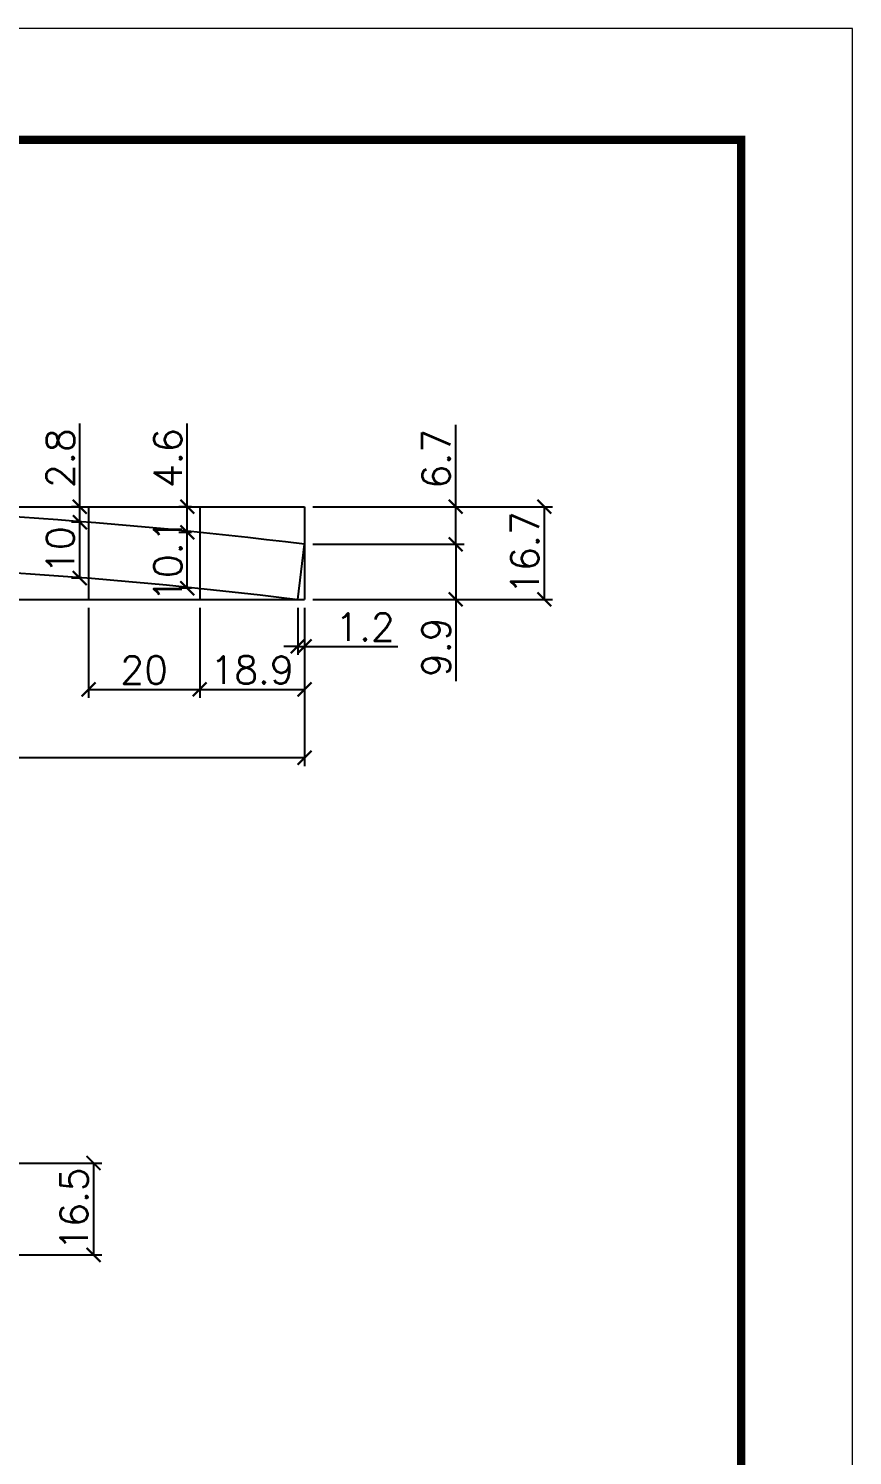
# Model space of a CAD drawing. Extents: x 3309 to 9563, y -2522 to 14608.
# Drawn here: x 4498 to 4794, y 7203 to 7716 of the extents above; entities that cross this region are included whole.
import ezdxf

# ---------------------------------------------------------------- set-up
doc = ezdxf.new("R2010")
doc.units = 0
doc.header["$PDMODE"] = 35
doc.header["$PDSIZE"] = -10
doc.linetypes.add('DASHED', pattern=[0.75, 0.5, -0.25])
doc.layers.add('COTA', color=241, linetype='Continuous')
doc.layers.add('Folhas', color=255, linetype='Continuous', lineweight=9)
doc.layers.add('SARRAFO DE PRESSAO', color=251, linetype='DASHED', lineweight=9)
doc.styles.add('Romans', font='romans.shx')
doc.dimstyles.new('Cota Seção (2x)', dxfattribs={"dimtxt": 10, "dimasz": 5, "dimexe": 3, "dimexo": 3, "dimgap": 2, "dimtad": 3, "dimdec": 1, "dimlfac": 0.5, "dimzin": 12, "dimdsep": 46, "dimtxsty": 'Romans', "dimblk": 'ARCHTICK', "dimcen": 0, "dimclrd": 4, "dimclre": 4, "dimclrt": 1, "dimadec": 1, "dimazin": 3, "dimtfac": 1, "dimtdec": 1, "dimtmove": 0, "dimatfit": 3, "dimldrblk": 'OBLIQUE', "dimfxl": 1, "dimtolj": 1, "dimtzin": 12, "dimarcsym": 0})

# ---------------------------------------------------------------- blocks, each defined once
blk = doc.blocks.new('9999999999')
at = {"layer": 'Folhas'}
blk.add_lwpolyline([(98138.98, 34190.21), (99623.98, 34190.21), (99623.98, 35240.21), (98138.98, 35240.21)], close=True, dxfattribs=at)
at = {"layer": 'Folhas', "color": 30, "const_width": 3}
blk.add_lwpolyline([(98213.98, 34230.21), (99583.98, 34230.21), (99583.98, 35200.21), (98213.98, 35200.21)], close=True, dxfattribs=at)
blk = doc.blocks.new('_ArchTick')
at = {"color": 0, "linetype": 'ByBlock', "const_width": 0.15}
blk.add_lwpolyline([(-0.5, -0.5), (0.5, 0.5)], dxfattribs=at)
blk = doc.blocks.new('*D2858')
at = {"layer": 'COTA', "color": 4, "lineweight": -2, "transparency": 16777216}
for p, q in [((4159.48, 7507.95), (4159.48, 7450.97)), ((4597.19, 7507.95), (4597.19, 7450.97)), ((4597.19, 7453.97), (4159.48, 7453.97))]:
    blk.add_line(p, q, dxfattribs=at)
at = {"layer": 'Defpoints', "color": 0, "transparency": 16777216}
for p in [(4159.48, 7510.95), (4597.19, 7510.95), (4159.48, 7453.97)]:
    blk.add_point(p, dxfattribs=at)
at = {"layer": 'COTA', "color": 4, "lineweight": -2, "transparency": 16777216, "xscale": 5, "yscale": 5, "zscale": 5, "rotation": 180}
blk.add_blockref('_ArchTick', (4159.48, 7453.97), dxfattribs=at)
at = {"layer": 'COTA', "color": 4, "lineweight": -2, "transparency": 16777216, "xscale": 5, "yscale": 5, "zscale": 5}
blk.add_blockref('_ArchTick', (4597.19, 7453.97), dxfattribs=at)
at = {"layer": 'COTA', "color": 1, "transparency": 16777216, "insert": (4378.34, 7460.97), "char_height": 10, "attachment_point": 5, "style": 'Romans'}
blk.add_mtext('\\A1;218.9', dxfattribs=at)
blk = doc.blocks.new('_Oblique')
at = {"color": 0, "linetype": 'ByBlock', "lineweight": -2}
blk.add_line((-0.5, -0.5), (0.5, 0.5), dxfattribs=at)
blk = doc.blocks.new('*D2862')
at = {"layer": 'COTA', "color": 4, "lineweight": -2, "transparency": 16777216}
for p, q in [((4519.48, 7507.95), (4519.48, 7475.56)), ((4559.48, 7507.95), (4559.48, 7475.56)), ((4519.48, 7478.56), (4559.48, 7478.56))]:
    blk.add_line(p, q, dxfattribs=at)
at = {"layer": 'Defpoints', "color": 0, "transparency": 16777216}
for p in [(4519.48, 7510.95), (4559.48, 7510.95), (4559.48, 7478.56)]:
    blk.add_point(p, dxfattribs=at)
at = {"layer": 'COTA', "color": 4, "lineweight": -2, "transparency": 16777216, "xscale": 5, "yscale": 5, "zscale": 5, "rotation": 180}
blk.add_blockref('_ArchTick', (4519.48, 7478.56), dxfattribs=at)
at = {"layer": 'COTA', "color": 4, "lineweight": -2, "transparency": 16777216, "xscale": 5, "yscale": 5, "zscale": 5}
blk.add_blockref('_ArchTick', (4559.48, 7478.56), dxfattribs=at)
at = {"layer": 'COTA', "color": 1, "transparency": 16777216, "insert": (4539.48, 7485.56), "char_height": 10, "attachment_point": 5, "style": 'Romans'}
blk.add_mtext('\\A1;20', dxfattribs=at)
blk = doc.blocks.new('*D2863')
at = {"layer": 'COTA', "color": 4, "lineweight": -2, "transparency": 16777216}
for p, q in [((4559.48, 7507.95), (4559.48, 7475.56)), ((4597.19, 7507.95), (4597.19, 7475.56)), ((4559.48, 7478.56), (4597.19, 7478.56))]:
    blk.add_line(p, q, dxfattribs=at)
at = {"layer": 'Defpoints', "color": 0, "transparency": 16777216}
for p in [(4559.48, 7510.95), (4597.19, 7510.95), (4597.19, 7478.56)]:
    blk.add_point(p, dxfattribs=at)
at = {"layer": 'COTA', "color": 4, "lineweight": -2, "transparency": 16777216, "xscale": 5, "yscale": 5, "zscale": 5, "rotation": 180}
blk.add_blockref('_ArchTick', (4559.48, 7478.56), dxfattribs=at)
at = {"layer": 'COTA', "color": 4, "lineweight": -2, "transparency": 16777216, "xscale": 5, "yscale": 5, "zscale": 5}
blk.add_blockref('_ArchTick', (4597.19, 7478.56), dxfattribs=at)
at = {"layer": 'COTA', "color": 1, "transparency": 16777216, "insert": (4578.34, 7485.56), "char_height": 10, "attachment_point": 5, "style": 'Romans'}
blk.add_mtext('\\A1;18.9', dxfattribs=at)
blk = doc.blocks.new('*D2864')
at = {"layer": 'COTA', "color": 4, "lineweight": -2, "transparency": 16777216}
for p, q in [((4594.73, 7507.95), (4594.73, 7491.04)), ((4597.19, 7507.95), (4597.19, 7491.04)), ((4594.73, 7494.04), (4589.73, 7494.04)), ((4594.73, 7494.04), (4597.19, 7494.04)), ((4597.19, 7494.04), (4630.71, 7494.04))]:
    blk.add_line(p, q, dxfattribs=at)
at = {"layer": 'Defpoints', "color": 0, "transparency": 16777216}
for p in [(4594.73, 7510.95), (4597.19, 7510.95), (4597.19, 7494.04)]:
    blk.add_point(p, dxfattribs=at)
at = {"layer": 'COTA', "color": 4, "lineweight": -2, "transparency": 16777216, "xscale": 5, "yscale": 5, "zscale": 5}
blk.add_blockref('_ArchTick', (4594.73, 7494.04), dxfattribs=at)
at = {"layer": 'COTA', "color": 4, "lineweight": -2, "transparency": 16777216, "xscale": 5, "yscale": 5, "zscale": 5, "rotation": 180}
blk.add_blockref('_ArchTick', (4597.19, 7494.04), dxfattribs=at)
at = {"layer": 'COTA', "color": 1, "transparency": 16777216, "insert": (4618.95, 7501.04), "char_height": 10, "attachment_point": 5, "style": 'Romans'}
blk.add_mtext('\\A1;1.2', dxfattribs=at)
blk = doc.blocks.new('*D2882')
at = {"layer": 'COTA', "color": 4, "lineweight": -2, "transparency": 16777216}
for p, q in [((4516.48, 7538.7), (4513.33, 7538.7)), ((4516.33, 7518.63), (4516.33, 7538.7)), ((4516.48, 7518.63), (4513.33, 7518.63))]:
    blk.add_line(p, q, dxfattribs=at)
at = {"layer": 'Defpoints', "color": 0, "transparency": 16777216}
for p in [(4516.33, 7538.7), (4519.48, 7538.7), (4519.48, 7518.63)]:
    blk.add_point(p, dxfattribs=at)
at = {"layer": 'COTA', "color": 4, "lineweight": -2, "transparency": 16777216, "xscale": 5, "yscale": 5, "zscale": 5}
for p, rotation in [((4516.33, 7538.7), 90), ((4516.33, 7518.63), 270)]:
    blk.add_blockref('_ArchTick', p, dxfattribs=dict(at, rotation=rotation))
at = {"layer": 'COTA', "color": 1, "transparency": 16777216, "insert": (4509.33, 7528.66), "char_height": 10, "attachment_point": 5, "rotation": 90, "style": 'Romans'}
blk.add_mtext('\\A1;10', dxfattribs=at)
blk = doc.blocks.new('*D2883')
at = {"layer": 'COTA', "color": 4, "lineweight": -2, "transparency": 16777216}
for p, q in [((4516.33, 7544.3), (4516.33, 7574.25)), ((4516.48, 7544.3), (4513.33, 7544.3)), ((4516.33, 7538.7), (4516.33, 7544.3)), ((4516.48, 7538.7), (4513.33, 7538.7))]:
    blk.add_line(p, q, dxfattribs=at)
at = {"layer": 'Defpoints', "color": 0, "transparency": 16777216}
for p in [(4516.33, 7544.3), (4519.48, 7544.3), (4519.48, 7538.7)]:
    blk.add_point(p, dxfattribs=at)
at = {"layer": 'COTA', "color": 4, "lineweight": -2, "transparency": 16777216, "xscale": 5, "yscale": 5, "zscale": 5}
for p, rotation in [((4516.33, 7544.3), 90), ((4516.33, 7538.7), 270)]:
    blk.add_blockref('_ArchTick', p, dxfattribs=dict(at, rotation=rotation))
at = {"layer": 'COTA', "color": 1, "transparency": 16777216, "insert": (4509.33, 7561.77), "char_height": 10, "attachment_point": 5, "rotation": 90, "style": 'Romans'}
blk.add_mtext('\\A1;2.8', dxfattribs=at)
blk = doc.blocks.new('*D2884')
at = {"layer": 'COTA', "color": 4, "lineweight": -2, "transparency": 16777216}
for p, q in [((4556.48, 7535.06), (4552.01, 7535.06)), ((4555.01, 7514.96), (4555.01, 7535.06)), ((4556.48, 7514.96), (4552.01, 7514.96))]:
    blk.add_line(p, q, dxfattribs=at)
at = {"layer": 'Defpoints', "color": 0, "transparency": 16777216}
for p in [(4555.01, 7535.06), (4559.48, 7535.06), (4559.48, 7514.96)]:
    blk.add_point(p, dxfattribs=at)
at = {"layer": 'COTA', "color": 4, "lineweight": -2, "transparency": 16777216, "xscale": 5, "yscale": 5, "zscale": 5}
for p, rotation in [((4555.01, 7535.06), 90), ((4555.01, 7514.96), 270)]:
    blk.add_blockref('_ArchTick', p, dxfattribs=dict(at, rotation=rotation))
at = {"layer": 'COTA', "color": 1, "transparency": 16777216, "insert": (4548.01, 7525.01), "char_height": 10, "attachment_point": 5, "rotation": 90, "style": 'Romans'}
blk.add_mtext('\\A1;10.1', dxfattribs=at)
blk = doc.blocks.new('*D2885')
at = {"layer": 'COTA', "color": 4, "lineweight": -2, "transparency": 16777216}
for p, q in [((4555.01, 7544.3), (4555.01, 7574.25)), ((4556.48, 7544.3), (4552.01, 7544.3)), ((4555.01, 7535.06), (4555.01, 7544.3)), ((4556.48, 7535.06), (4552.01, 7535.06))]:
    blk.add_line(p, q, dxfattribs=at)
at = {"layer": 'Defpoints', "color": 0, "transparency": 16777216}
for p in [(4555.01, 7544.3), (4559.48, 7544.3), (4559.48, 7535.06)]:
    blk.add_point(p, dxfattribs=at)
at = {"layer": 'COTA', "color": 4, "lineweight": -2, "transparency": 16777216, "xscale": 5, "yscale": 5, "zscale": 5}
for p, rotation in [((4555.01, 7544.3), 90), ((4555.01, 7535.06), 270)]:
    blk.add_blockref('_ArchTick', p, dxfattribs=dict(at, rotation=rotation))
at = {"layer": 'COTA', "color": 1, "transparency": 16777216, "insert": (4548.01, 7561.77), "char_height": 10, "attachment_point": 5, "rotation": 90, "style": 'Romans'}
blk.add_mtext('\\A1;4.6', dxfattribs=at)
blk = doc.blocks.new('*D2886')
at = {"layer": 'COTA', "color": 4, "lineweight": -2, "transparency": 16777216}
for p, q in [((4600.19, 7530.8), (4654.58, 7530.8)), ((4651.58, 7530.8), (4651.58, 7510.95)), ((4600.19, 7510.95), (4654.58, 7510.95)), ((4651.58, 7510.95), (4651.58, 7481.48))]:
    blk.add_line(p, q, dxfattribs=at)
at = {"layer": 'Defpoints', "color": 0, "transparency": 16777216}
for p in [(4597.19, 7530.8), (4597.19, 7510.95), (4651.58, 7510.95)]:
    blk.add_point(p, dxfattribs=at)
at = {"layer": 'COTA', "color": 4, "lineweight": -2, "transparency": 16777216, "xscale": 5, "yscale": 5, "zscale": 5}
for p, rotation in [((4651.58, 7530.8), 90), ((4651.58, 7510.95), 270)]:
    blk.add_blockref('_ArchTick', p, dxfattribs=dict(at, rotation=rotation))
at = {"layer": 'COTA', "color": 1, "transparency": 16777216, "insert": (4644.58, 7493.72), "char_height": 10, "attachment_point": 5, "rotation": 90, "style": 'Romans'}
blk.add_mtext('\\A1;9.9', dxfattribs=at)
blk = doc.blocks.new('*D2887')
at = {"layer": 'COTA', "color": 4, "lineweight": -2, "transparency": 16777216}
for p, q in [((4651.58, 7544.3), (4651.58, 7573.77)), ((4600.19, 7544.3), (4654.58, 7544.3)), ((4651.58, 7530.8), (4651.58, 7544.3)), ((4600.19, 7530.8), (4654.58, 7530.8))]:
    blk.add_line(p, q, dxfattribs=at)
at = {"layer": 'Defpoints', "color": 0, "transparency": 16777216}
for p in [(4597.19, 7544.3), (4651.58, 7544.3), (4597.19, 7530.8)]:
    blk.add_point(p, dxfattribs=at)
at = {"layer": 'COTA', "color": 4, "lineweight": -2, "transparency": 16777216, "xscale": 5, "yscale": 5, "zscale": 5}
for p, rotation in [((4651.58, 7544.3), 90), ((4651.58, 7530.8), 270)]:
    blk.add_blockref('_ArchTick', p, dxfattribs=dict(at, rotation=rotation))
at = {"layer": 'COTA', "color": 1, "transparency": 16777216, "insert": (4644.58, 7561.53), "char_height": 10, "attachment_point": 5, "rotation": 90, "style": 'Romans'}
blk.add_mtext('\\A1;6.7', dxfattribs=at)
blk = doc.blocks.new('*D2888')
at = {"layer": 'COTA', "color": 4, "lineweight": -2, "transparency": 16777216}
for p, q in [((4600.19, 7544.3), (4686.47, 7544.3)), ((4683.47, 7544.3), (4683.47, 7510.95)), ((4600.19, 7510.95), (4686.47, 7510.95))]:
    blk.add_line(p, q, dxfattribs=at)
at = {"layer": 'Defpoints', "color": 0, "transparency": 16777216}
for p in [(4597.19, 7544.3), (4597.19, 7510.95), (4683.47, 7510.95)]:
    blk.add_point(p, dxfattribs=at)
at = {"layer": 'COTA', "color": 4, "lineweight": -2, "transparency": 16777216, "xscale": 5, "yscale": 5, "zscale": 5}
for p, rotation in [((4683.47, 7544.3), 90), ((4683.47, 7510.95), 270)]:
    blk.add_blockref('_ArchTick', p, dxfattribs=dict(at, rotation=rotation))
at = {"layer": 'COTA', "color": 1, "transparency": 16777216, "insert": (4676.47, 7527.62), "char_height": 10, "attachment_point": 5, "rotation": 90, "style": 'Romans'}
blk.add_mtext('\\A1;16.7', dxfattribs=at)
blk = doc.blocks.new('*D2920')
at = {"layer": 'COTA', "color": 4, "lineweight": -2, "transparency": 16777216}
for p, q in [((4437.02, 7308.09), (4524.25, 7308.09)), ((4521.25, 7308.09), (4521.25, 7275)), ((4437.02, 7275), (4524.25, 7275))]:
    blk.add_line(p, q, dxfattribs=at)
at = {"layer": 'Defpoints', "color": 0, "transparency": 16777216}
for p in [(4434.02, 7308.09), (4434.02, 7275), (4521.25, 7275)]:
    blk.add_point(p, dxfattribs=at)
at = {"layer": 'COTA', "color": 4, "lineweight": -2, "transparency": 16777216, "xscale": 5, "yscale": 5, "zscale": 5}
for p, rotation in [((4521.25, 7308.09), 90), ((4521.25, 7275), 270)]:
    blk.add_blockref('_ArchTick', p, dxfattribs=dict(at, rotation=rotation))
at = {"layer": 'COTA', "color": 1, "transparency": 16777216, "insert": (4514.25, 7291.54), "char_height": 10, "attachment_point": 5, "rotation": 90, "style": 'Romans'}
blk.add_mtext('\\A1;16.5', dxfattribs=at)

msp = doc.modelspace()

# ---------------------------------------------------------------- linework, layer by layer
at = {"linetype": 'Continuous'}
msp.add_lwpolyline([(4594.73, 7510.95), (4597.19, 7530.8, 0.061656), (4159.48, 7530.8), (4161.94, 7510.95, -0.061656)], format="xyb", close=True, dxfattribs=at)
at = {"layer": 'COTA'}
for p, q in [((4159.48, 7544.3), (4597.19, 7544.3)), ((4519.48, 7544.3), (4519.48, 7510.95)), ((4559.48, 7544.3), (4559.48, 7510.95)), ((4597.19, 7544.3), (4597.19, 7510.95)), ((4159.48, 7510.95), (4597.19, 7510.95))]:
    msp.add_line(p, q, dxfattribs=at)

# ---------------------------------------------------------------- block references
at = {"layer": 'SARRAFO DE PRESSAO', "color": 6, "linetype": 'ByBlock'}
msp.add_blockref('9999999999', (-94829.61, -27523.8), dxfattribs=at)

# ---------------------------------------------------------------- dimensions: what is measured, and where the dimension line sits
at = {"layer": 'COTA'}
for base, p1, p2, picture, middle in [((4516.33, 7544.3), (4519.48, 7538.7), (4519.48, 7544.3), '*D2883', (4509.33, 7561.77)), ((4555.01, 7544.3), (4559.48, 7535.06), (4559.48, 7544.3), '*D2885', (4548.01, 7561.77)), ((4651.5796, 7544.2958), (4597.1901, 7530.8021), (4597.1901, 7544.2958), '*D2887', (4644.5796, 7561.5339)), ((4683.47, 7510.95), (4597.19, 7544.3), (4597.19, 7510.95), '*D2888', (4676.47, 7527.62)), ((4516.33, 7538.7), (4519.48, 7518.63), (4519.48, 7538.7), '*D2882', (4509.33, 7528.66)), ((4651.58, 7510.95), (4597.19, 7530.8), (4597.19, 7510.95), '*D2886', (4644.58, 7493.72)), ((4521.25, 7275), (4434.02, 7308.09), (4434.02, 7275), '*D2920', (4514.25, 7291.54))]:
    dim = msp.add_linear_dim(base=base, p1=p1, p2=p2, angle=90, dimstyle='Cota Seção (2x)', dxfattribs=at)
    dim.commit()
    dim.dimension.update_dxf_attribs({"geometry": picture, "text_midpoint": middle})
dim = msp.add_linear_dim(base=(4555.0146, 7535.0626), p1=(4559.4808, 7514.9572), p2=(4559.4808, 7535.0626), angle=90, dimstyle='Cota Seção (2x)', dxfattribs=at)
dim.commit()
dim.dimension.update_dxf_attribs({"geometry": '*D2884', "text_midpoint": (4555.0146, 7525.0099), "dimtype": 160})
for base, p1, p2, picture, middle in [((4159.48, 7453.97), (4597.19, 7510.95), (4159.48, 7510.95), '*D2858', (4378.34, 7460.97)), ((4559.48, 7478.56), (4519.48, 7510.95), (4559.48, 7510.95), '*D2862', (4539.48, 7485.56)), ((4597.19, 7494.04), (4594.73, 7510.95), (4597.19, 7510.95), '*D2864', (4618.95, 7501.04))]:
    dim = msp.add_linear_dim(base=base, p1=p1, p2=p2, dimstyle='Cota Seção (2x)', dxfattribs=at)
    dim.commit()
    dim.dimension.update_dxf_attribs({"geometry": picture, "text_midpoint": middle})
dim = msp.add_linear_dim(base=(4597.19, 7478.56), p1=(4559.48, 7510.95), p2=(4597.19, 7510.95), dimstyle='Cota Seção (2x)', override={"dimtmove": 1}, dxfattribs=at)
dim.commit()
dim.dimension.update_dxf_attribs({"geometry": '*D2863', "text_midpoint": (4578.34, 7485.56)})

doc.saveas('drawing.dxf')
